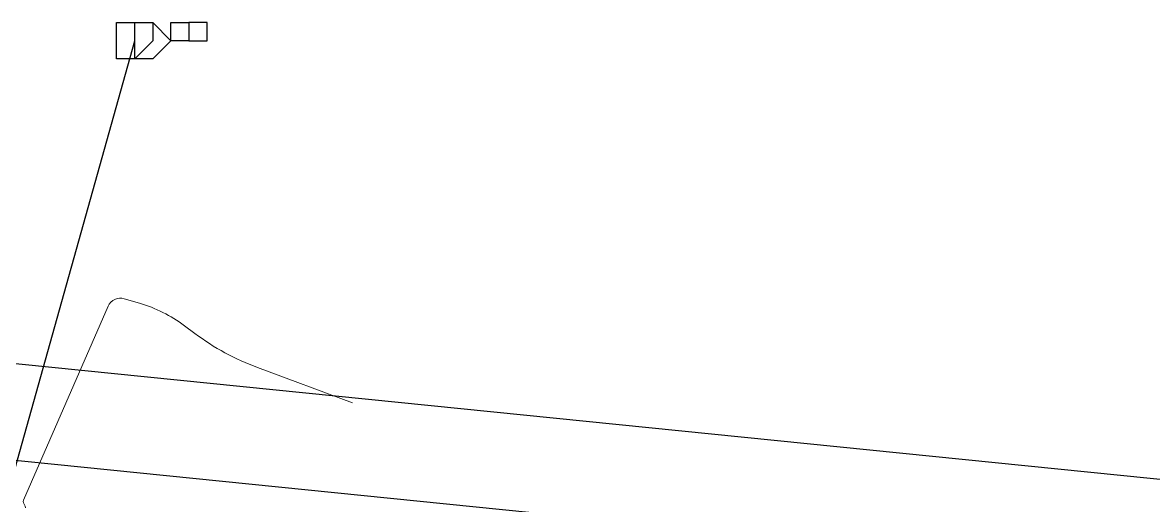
# Model space of a CAD drawing. Header units: millimetres. Extents: x 2402294 to 3337895, y 3394997 to 3969149.
# Drawn here: x 2476294 to 2499741, y 3524792 to 3534795 of the extents above; entities that cross this region are included whole.
import ezdxf

# ---------------------------------------------------------------- set-up
doc = ezdxf.new("R2010")
doc.units = ezdxf.units.MM
doc.header["$MEASUREMENT"] = 0
doc.layers.add('Contour', color=4, linetype='Continuous', lineweight=5)
for name, color, linetype in [('EP', 20, 'Continuous'), ('FANCE', 25, 'Continuous'), ('Features', 5, 'Continuous')]:
    doc.layers.add(name, color=color, linetype=linetype)

msp = doc.modelspace()

# ---------------------------------------------------------------- linework, layer by layer
at = {"layer": 'Contour'}
msp.add_lwpolyline([(2483136.3, 3526915.7), (2481167.4, 3527648.5, -0.0740634), (2479862.6, 3528355.9), (2479646.9, 3528515.5, 0.0915503), (2478716.3, 3528980.8), (2478402.7, 3529074.4, 0.382074), (2478065.9, 3528918.1), (2476309.2, 3524897.3, 0.2381495), (2476311.4, 3524842.6), (2476333.6, 3524801.2, -0.1069867), (2476350.5, 3524744.1)], format="xyb", dxfattribs=at)
at = {"layer": 'EP', "flags": 128}
for points in [[(2478992.2, 3534045), (2478617.2, 3534045), (2478242.2, 3534045), (2478242.2, 3534420), (2478242.2, 3534795), (2478617.2, 3534795), (2478992.2, 3534795), (2479367.2, 3534420)], [(2478992.2, 3534045), (2478617.2, 3534045), (2478242.2, 3534045), (2478242.2, 3534420), (2478242.2, 3534795), (2478617.2, 3534795), (2478992.2, 3534795), (2479367.2, 3534420)], [(2478617.2, 3534795), (2478992.2, 3534795), (2478992.2, 3534420), (2478617.2, 3534045), (2478617.2, 3534420)], [(2478617.2, 3534795), (2478992.2, 3534795), (2478992.2, 3534420), (2478617.2, 3534045), (2478617.2, 3534420)], [(2479742.2, 3534795), (2479742.2, 3534420), (2479367.2, 3534420), (2479367.2, 3534795)], [(2479742.2, 3534795), (2479742.2, 3534420), (2479367.2, 3534420), (2479367.2, 3534795)]]:
    msp.add_lwpolyline(points, close=True, dxfattribs=at)
msp.add_lwpolyline([(2479742.2, 3534420), (2480117.2, 3534420), (2480117.2, 3534795), (2479742.2, 3534795)], dxfattribs=at)
msp.add_lwpolyline([(2479742.2, 3534420), (2480117.2, 3534420), (2480117.2, 3534795), (2479742.2, 3534795)], dxfattribs=at)
at = {"layer": 'FANCE'}
msp.add_lwpolyline([(2541286.3, 3479978.9), (2543536.3, 3492375.9), (2543911.3, 3501750.9), (2543536.3, 3510398), (2543536.3, 3514898), (2543911.3, 3520148), (2545786.3, 3525795), (2510139.2, 3524295), (2472992.2, 3528045), (2454992.2, 3431162.7), (2450492.2, 3406765.6), (2450867.2, 3406390.6), (2465867.2, 3401890.6), (2470742.2, 3443559.7), (2521764.2, 3447684.7), (2530411.3, 3446934.7), (2521389.2, 3481853.9), (2525536.3, 3482978.9), (2526286.3, 3476603.9), (2541286.3, 3479978.9), (2526286.3, 3476603.9), (2525536.3, 3482978.9), (2521389.2, 3481853.9), (2525270.5, 3466831.8)], dxfattribs=at)
msp.add_lwpolyline([(2539555, 3481639.3), (2541543.5, 3492595.5), (2541909.6, 3501747.5), (2541536.3, 3510354.6), (2541536.3, 3514969.3), (2541934.2, 3520540.4), (2542975, 3523675), (2510080.6, 3522290.8), (2474622.4, 3525870.3), (2456958.8, 3430798.6), (2452738.4, 3407917.3), (2464157.8, 3404491.5), (2468946.3, 3445421.1), (2521770.1, 3449691.7), (2527767.7, 3449171.5), (2518958.5, 3483266.7), (2527251.6, 3485516.4), (2528013.2, 3479042.4)], close=True, dxfattribs=at)
at = {"layer": 'Features'}
msp.add_lwpolyline([(2465492.2, 3471353.9), (2469617.2, 3487500.9), (2471867.2, 3499125.9), (2472992.2, 3514523), (2475992.2, 3525045), (2478617.2, 3534420)], dxfattribs=at)

doc.saveas('drawing.dxf')
